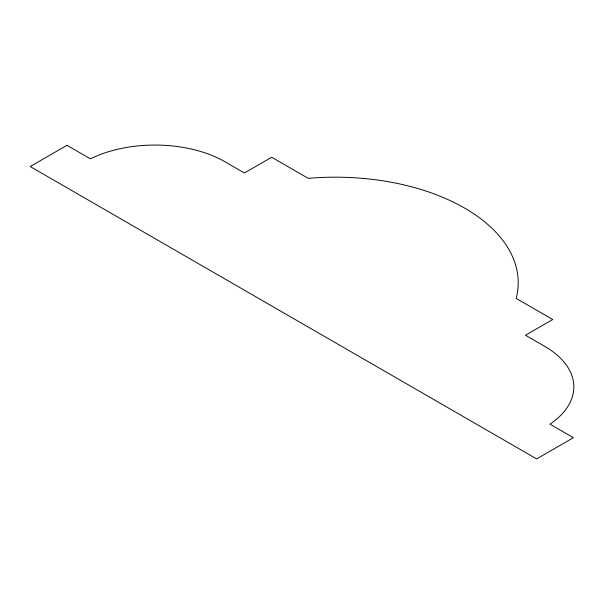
<?xml version="1.0" encoding="UTF-8"?>
<svg xmlns="http://www.w3.org/2000/svg" width="604" height="604" viewBox="0 0 604 604"><rect width="100%" height="100%" fill="white"/><g stroke="black" fill="none" stroke-linecap="round" stroke-linejoin="round"><path stroke-width="0.91" d="M66.969 145.3L30.2 166.53L536.639 458.919L573.415 437.696L549.972 424.159A99.199 57.274 0 0 0 546.016 347.119L525.465 335.25L552.736 319.508L516.186 298.406A182.899 105.594 0 0 0 308.221 178.339L271.672 157.244L244.401 172.986L223.85 161.117A99.199 57.274 0 0 0 90.411 158.837L66.969 145.3"/></g></svg>
